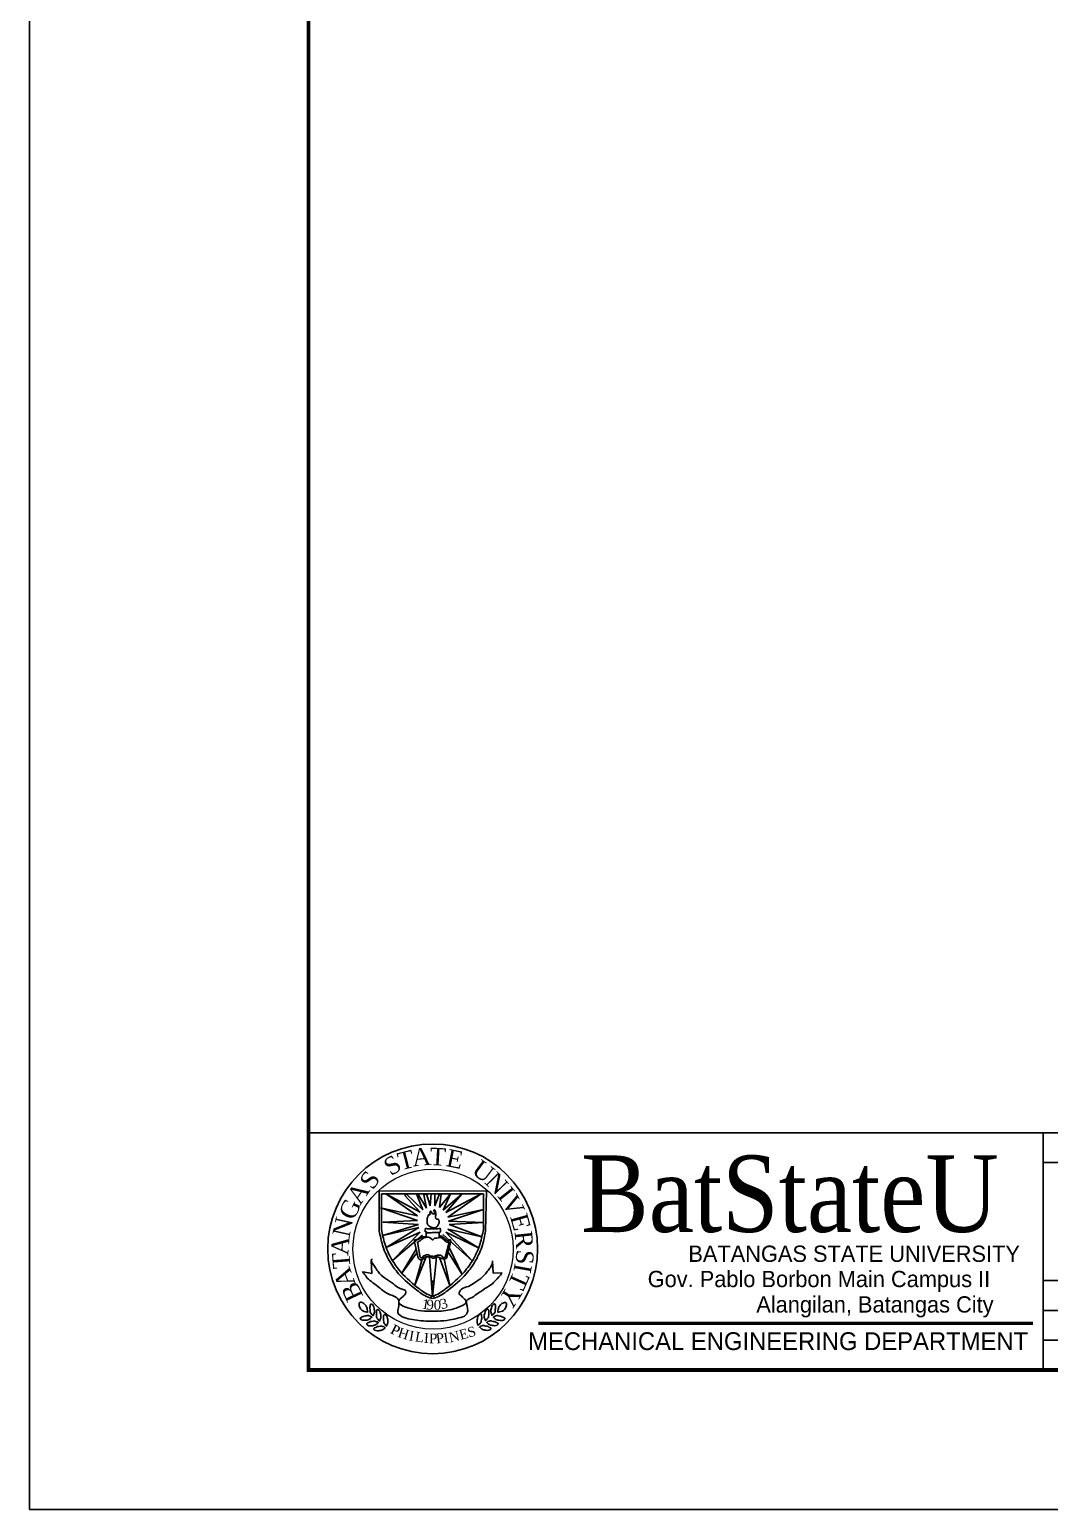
# Model space of a CAD drawing. Header units: millimetres. Extents: x 116 to 538, y 76 to 149.
# Drawn here: x 224.38 to 246.38, y 78.52 to 110.46 of the extents above; entities that cross this region are included whole.
import ezdxf
from ezdxf.enums import TextEntityAlignment as Align

# ---------------------------------------------------------------- set-up
doc = ezdxf.new("R2010")
doc.units = ezdxf.units.MM
doc.header["$MEASUREMENT"] = 0
doc.layers.add('template', color=7, linetype='Continuous')
doc.styles.add('CGOTHIC', font='GOTHIC.TTF')
doc.styles.add('GARAMOND', font='GARA.TTF')
doc.styles.get("Standard").update_dxf_attribs({"font": 'arial.ttf'})

msp = doc.modelspace()

# ---------------------------------------------------------------- linework, layer by layer
at = {"layer": 'template'}
for p, q in [((224.382, 148.92), (224.382, 78.525)), ((230.398, 86.653), (320.649, 86.653)), ((246.245, 86.655), (246.245, 81.533)), ((246.245, 86.653), (246.245, 81.533)), ((246.245, 86.013), (302.816, 86.013)), ((231.925, 85.397), (234.236, 85.393)), ((231.925, 84.531), (231.925, 85.397)), ((231.974, 85.334), (234.171, 85.334)), ((231.974, 84.565), (231.974, 85.334)), ((232.804, 84.937), (232.066, 85.334)), ((232.066, 85.334), (232.749, 84.861)), ((232.505, 85.334), (232.473, 85.301)), ((232.473, 85.301), (232.804, 84.937)), ((232.863, 84.992), (232.505, 85.334)), ((232.755, 85.334), (232.728, 85.334)), ((232.728, 85.334), (232.863, 84.992)), ((232.945, 85.029), (232.755, 85.334)), ((232.945, 85.334), (232.887, 85.316)), ((232.887, 85.316), (232.945, 85.029)), ((233.026, 85.073), (232.945, 85.334)), ((233.048, 85.334), (233.026, 85.073)), ((233.124, 85.334), (233.048, 85.334)), ((233.222, 85.334), (233.124, 85.078)), ((233.124, 85.078), (233.124, 85.334)), ((233.46, 85.334), (233.222, 85.04)), ((233.222, 85.04), (233.26, 85.334)), ((233.26, 85.334), (233.222, 85.334)), ((233.71, 85.334), (233.303, 84.986)), ((233.303, 84.986), (233.46, 85.334)), ((234.122, 85.334), (233.363, 84.932)), ((233.363, 84.932), (233.71, 85.334)), ((233.401, 84.829), (234.122, 85.334)), ((234.171, 84.559), (234.171, 85.334)), ((234.22, 84.531), (234.236, 85.393)), ((232.749, 84.861), (231.952, 85.035)), ((231.952, 85.035), (232.749, 84.758)), ((234.171, 84.997), (233.401, 84.829)), ((233.422, 84.747), (234.171, 84.997)), ((232.771, 84.672), (232, 84.437)), ((232.749, 84.758), (232.001, 84.726)), ((232.001, 84.726), (232.771, 84.672)), ((234.171, 84.715), (233.422, 84.747)), ((233.433, 84.672), (234.171, 84.715)), ((234.138, 84.405), (233.433, 84.672)), ((232, 84.437), (232.777, 84.606)), ((232.777, 84.606), (232.075, 84.175)), ((232.075, 84.175), (232.804, 84.509)), ((232.804, 84.509), (232.208, 83.9)), ((232.208, 83.9), (232.858, 84.444)), ((232.934, 84.516), (232.934, 84.416)), ((233.214, 84.504), (233.214, 84.404)), ((233.93, 83.887), (233.298, 84.46)), ((234.069, 84.17), (233.363, 84.509)), ((233.363, 84.509), (233.93, 83.887)), ((233.401, 84.574), (234.069, 84.17)), ((233.401, 84.574), (234.138, 84.405)), ((232.722, 84.14), (232.411, 83.625)), ((232.411, 83.625), (232.733, 84.059)), ((232.688, 84.302), (232.766, 83.946)), ((232.748, 84.294), (232.806, 83.964)), ((233.424, 84.265), (233.343, 83.958)), ((233.375, 83.941), (233.469, 84.304)), ((233.406, 84.091), (233.71, 83.598)), ((233.71, 83.598), (233.439, 84.162)), ((231.761, 83.614), (231.751, 83.89)), ((232.692, 83.361), (232.939, 83.977)), ((232.847, 83.923), (232.692, 83.361)), ((233.005, 83.961), (233.073, 83.123)), ((233.073, 83.123), (233.156, 83.967)), ((233.227, 83.961), (233.446, 83.356)), ((233.446, 83.356), (233.325, 83.929)), ((234.369, 83.892), (234.381, 83.621)), ((231.578, 83.652), (231.761, 83.614)), ((234.381, 83.621), (234.561, 83.627)), ((246.245, 83.463), (269.945, 83.463)), ((246.245, 82.82), (281.721, 82.82)), ((246.245, 82.176), (256.579, 82.176)), ((246.245, 82.176), (269.945, 82.176)), ((224.382, 78.525), (323.658, 78.525))]:
    msp.add_line(p, q, dxfattribs=at)
at = {"layer": 'template', "linetype": 'Continuous', "lineweight": 50}
msp.add_line((235.363, 82.541), (246.023, 82.541), dxfattribs=at)
at = {"layer": 'template', "linetype": 'Continuous', "const_width": 0.0853}
msp.add_lwpolyline([(230.398, 81.533), (320.649, 81.533), (320.649, 145.912), (230.398, 145.912)], close=True, dxfattribs=at)
at = {"layer": 'template'}
msp.add_circle((233.077, 84.148), 2.263, dxfattribs=at)
at = {"layer": 'template', "lineweight": 20}
for centre, radius in [((233.077, 84.148), 2.263), ((233.085, 84.141), 1.728)]:
    msp.add_circle(centre, radius, dxfattribs=at)
at = {"layer": 'template', "start_tangent": (-1, 0)}
msp.add_spline([(233.066, 84.606), (232.997, 84.643), (232.961, 84.7), (232.961, 84.762), (232.961, 84.81), (232.976, 84.835), (232.99, 84.883), (233.012, 84.878), (233.019, 84.926), (233.033, 84.963), (233.053, 84.936), (233.09, 84.902), (233.119, 84.902), (233.116, 84.941), (233.103, 84.976), (233.106, 84.988), (233.14, 84.958), (233.14, 84.93), (233.146, 84.904), (233.146, 84.875), (233.136, 84.83), (233.162, 84.79), (233.194, 84.791), (233.215, 84.738), (233.209, 84.695), (233.178, 84.636), (233.148, 84.611), (233.11, 84.603), (233.065, 84.603), (233.067, 84.603)], degree=3, dxfattribs=at)
at = {"layer": 'template'}
for points in [[(231.925, 84.531), (231.995, 84.23), (232.142, 83.894), (232.342, 83.612), (232.744, 83.249), (233.015, 83.091), (233.069, 83.075)], [(231.974, 84.565), (232.044, 84.265), (232.191, 83.929), (232.391, 83.647), (232.793, 83.283), (233.064, 83.126), (233.119, 83.11)], [(232.688, 84.302), (232.687, 84.34), (232.744, 84.349), (232.806, 84.372), (232.882, 84.41), (232.934, 84.416), (232.934, 84.439)], [(234.171, 84.565), (234.101, 84.265), (233.955, 83.929), (233.754, 83.647), (233.352, 83.283), (233.081, 83.126), (233.027, 83.11)], [(234.22, 84.531), (234.15, 84.23), (234.004, 83.894), (233.803, 83.612), (233.401, 83.249), (233.13, 83.091), (233.076, 83.075)], [(233.468, 84.3), (233.456, 84.343), (233.395, 84.329), (233.36, 84.346), (233.334, 84.378), (233.296, 84.401), (233.265, 84.424), (233.214, 84.424)], [(232.806, 83.964), (232.861, 83.964), (232.87, 83.987), (232.908, 84.007), (232.972, 84.022), (233.032, 83.993), (233.07, 83.987), (233.119, 83.99), (233.157, 84.007), (233.212, 84.013), (233.247, 84.01), (233.279, 83.987), (233.296, 83.972), (233.343, 83.958)], [(232.766, 83.946), (232.815, 83.911), (232.867, 83.923), (232.902, 83.96), (232.939, 83.977), (232.992, 83.977), (233.032, 83.969), (233.073, 83.949), (233.14, 83.963), (233.18, 83.975), (233.227, 83.961), (233.325, 83.929), (233.375, 83.941)], [(231.659, 82.783), (231.55, 82.822), (231.5, 82.9), (231.493, 82.976), (231.503, 82.989), (231.57, 82.983), (231.636, 82.923), (231.662, 82.864), (231.671, 82.809), (231.671, 82.782), (231.664, 82.782), (231.649, 82.796), (231.648, 82.796)], [(231.792, 82.708), (231.82, 82.781), (231.813, 82.87), (231.796, 82.922), (231.758, 82.956), (231.741, 82.953), (231.727, 82.905), (231.723, 82.86), (231.73, 82.808), (231.73, 82.788), (231.751, 82.753), (231.792, 82.712), (231.799, 82.712)], [(231.93, 82.59), (231.958, 82.662), (231.951, 82.752), (231.934, 82.803), (231.896, 82.838), (231.879, 82.834), (231.865, 82.786), (231.862, 82.741), (231.868, 82.69), (231.868, 82.669), (231.889, 82.635), (231.93, 82.593), (231.937, 82.593)], [(232.082, 82.483), (232.109, 82.555), (232.102, 82.644), (232.085, 82.696), (232.047, 82.73), (232.03, 82.727), (232.016, 82.679), (232.013, 82.634), (232.02, 82.582), (232.02, 82.562), (232.04, 82.527), (232.082, 82.486), (232.089, 82.486)], [(234.059, 82.499), (234.035, 82.573), (234.046, 82.662), (234.065, 82.713), (234.104, 82.745), (234.121, 82.741), (234.133, 82.692), (234.135, 82.648), (234.126, 82.596), (234.125, 82.576), (234.103, 82.542), (234.06, 82.503), (234.053, 82.503)], [(234.215, 82.6), (234.19, 82.673), (234.201, 82.762), (234.22, 82.813), (234.26, 82.846), (234.277, 82.842), (234.289, 82.793), (234.29, 82.748), (234.281, 82.697), (234.28, 82.676), (234.258, 82.643), (234.215, 82.603), (234.208, 82.604)], [(234.358, 82.713), (234.334, 82.786), (234.344, 82.875), (234.364, 82.926), (234.403, 82.959), (234.42, 82.955), (234.432, 82.906), (234.433, 82.861), (234.424, 82.81), (234.423, 82.789), (234.401, 82.756), (234.358, 82.716), (234.351, 82.716)], [(234.494, 82.782), (234.605, 82.816), (234.658, 82.892), (234.668, 82.968), (234.659, 82.981), (234.592, 82.978), (234.523, 82.92), (234.494, 82.863), (234.484, 82.808), (234.483, 82.781), (234.489, 82.78), (234.504, 82.794), (234.506, 82.794)], [(231.765, 82.672), (231.703, 82.625), (231.616, 82.607), (231.561, 82.609), (231.518, 82.636), (231.516, 82.653), (231.558, 82.68), (231.6, 82.696), (231.652, 82.704), (231.672, 82.709), (231.71, 82.699), (231.762, 82.671), (231.764, 82.664)], [(231.903, 82.553), (231.842, 82.507), (231.754, 82.488), (231.699, 82.49), (231.656, 82.517), (231.654, 82.534), (231.697, 82.561), (231.739, 82.577), (231.79, 82.585), (231.81, 82.591), (231.849, 82.581), (231.9, 82.552), (231.902, 82.546)], [(232.054, 82.446), (231.993, 82.399), (231.905, 82.381), (231.851, 82.383), (231.807, 82.41), (231.805, 82.427), (231.848, 82.454), (231.89, 82.47), (231.941, 82.478), (231.961, 82.483), (232, 82.473), (232.051, 82.445), (232.053, 82.439)], [(234.085, 82.462), (234.145, 82.412), (234.232, 82.39), (234.286, 82.39), (234.331, 82.415), (234.333, 82.432), (234.292, 82.461), (234.251, 82.478), (234.2, 82.488), (234.18, 82.495), (234.141, 82.487), (234.088, 82.461), (234.086, 82.454)], [(234.241, 82.563), (234.3, 82.513), (234.387, 82.491), (234.442, 82.491), (234.486, 82.516), (234.489, 82.533), (234.447, 82.562), (234.406, 82.579), (234.355, 82.589), (234.336, 82.596), (234.296, 82.587), (234.244, 82.561), (234.242, 82.555)], [(234.384, 82.675), (234.443, 82.626), (234.53, 82.604), (234.585, 82.604), (234.629, 82.628), (234.632, 82.646), (234.591, 82.674), (234.549, 82.692), (234.498, 82.702), (234.479, 82.709), (234.439, 82.7), (234.387, 82.674), (234.385, 82.668)]]:
    msp.add_spline(points, degree=3, dxfattribs=at)
for points, end_tangent in [([(232.748, 84.294), (232.824, 84.335), (232.876, 84.381), (232.928, 84.396), (232.98, 84.401), (233.032, 84.381), (233.053, 84.355), (233.073, 84.341), (233.102, 84.367), (233.169, 84.381), (233.233, 84.393), (233.302, 84.361), (233.349, 84.315), (233.407, 84.294), (233.424, 84.303), (233.424, 84.265)], (0, -1)), ([(232.921, 84.586), (233.008, 84.581), (233.1, 84.578), (233.161, 84.579), (233.215, 84.585), (233.245, 84.583), (233.246, 84.554), (233.246, 84.53), (233.235, 84.508), (233.21, 84.504), (233.16, 84.5), (233.072, 84.5), (232.967, 84.497), (232.941, 84.513), (232.911, 84.532), (232.919, 84.587), (232.919, 84.593)], (-1, 0))]:
    msp.add_spline(points, degree=3, dxfattribs=dict(at, end_tangent=end_tangent))
for points, knots in [([(231.767, 83.918), (231.717, 83.918), (231.839, 83.755), (231.897, 83.642), (232.053, 83.504), (232.228, 83.401), (232.342, 83.286), (232.525, 83.257), (232.481, 83.164), (232.434, 83.114), (232.37, 83.076), (232.321, 82.977), (232.476, 82.89), (232.652, 82.839), (232.871, 82.801), (233.05, 82.803), (233.261, 82.8), (233.496, 82.828), (233.691, 82.907), (233.797, 82.97), (233.798, 83.038), (233.74, 83.08), (233.704, 83.131), (233.637, 83.165), (233.658, 83.234), (233.718, 83.306), (233.856, 83.328), (233.999, 83.43), (234.136, 83.523), (234.238, 83.627), (234.301, 83.721), (234.356, 83.791), (234.37, 83.88), (234.369, 83.892)], [0, 0, 0, 0, 0.050157, 0.09733, 0.169415, 0.238469, 0.297382, 0.34519, 0.361609, 0.384753, 0.415402, 0.43521, 0.480082, 0.549086, 0.637593, 0.692397, 0.728181, 0.847546, 0.920378, 0.94488, 0.959291, 0.979722, 1.010309, 1.023969, 1.046254, 1.066064, 1.119081, 1.173808, 1.241086, 1.282544, 1.318293, 1.350594, 1.379885, 1.379885, 1.379885, 1.379885]), ([(231.751, 83.912), (231.756, 83.918), (231.764, 83.921), (231.777, 83.921), (231.779, 83.921)], [3.04846765, 3.04846765, 3.04846765, 3.04846765, 3.05886904, 3.06079098, 3.06079098, 3.06079098, 3.06079098]), ([(234.561, 83.627), (234.565, 83.627), (234.59, 83.623), (234.452, 83.494), (234.368, 83.383), (234.195, 83.287), (234.036, 83.18), (233.92, 83.087), (233.794, 83.046), (233.82, 82.915), (233.851, 82.811), (233.778, 82.684), (233.626, 82.655), (233.428, 82.604), (233.185, 82.586), (232.947, 82.58), (232.736, 82.612), (232.55, 82.632), (232.416, 82.68), (232.343, 82.735), (232.317, 82.784), (232.338, 82.873), (232.357, 82.961), (232.326, 83.112), (232.111, 83.156), (231.947, 83.295), (231.795, 83.414), (231.664, 83.503), (231.62, 83.59), (231.548, 83.658), (231.576, 83.654), (231.605, 83.646)], [1.525096, 1.525096, 1.525096, 1.525096, 1.532073, 1.584612, 1.633558, 1.698069, 1.768711, 1.823631, 1.856154, 1.874433, 1.942755, 1.959564, 2.013837, 2.081716, 2.168665, 2.253261, 2.318126, 2.380396, 2.439479, 2.4572, 2.470092, 2.492272, 2.543518, 2.560297, 2.639259, 2.721631, 2.780104, 2.832648, 2.871086, 2.885372, 2.911145, 2.911145, 2.911145, 2.911145]), ([(233.046, 83.456), (233.058, 83.454), (233.079, 83.45), (233.094, 83.452), (233.106, 83.455)], [0, 0, 0, 0, 0.01145534, 0.02007474, 0.02007474, 0.02007474, 0.02007474]), ([(233.046, 83.435), (233.058, 83.433), (233.079, 83.43), (233.094, 83.431), (233.106, 83.435)], [0, 0, 0, 0, 0.01145534, 0.02007474, 0.02007474, 0.02007474, 0.02007474]), ([(233.051, 83.386), (233.061, 83.388), (233.078, 83.39), (233.091, 83.389), (233.099, 83.387)], [0.00178548, 0.00178548, 0.00178548, 0.00178548, 0.01145534, 0.01823656, 0.01823656, 0.01823656, 0.01823656]), ([(233.053, 83.366), (233.062, 83.367), (233.078, 83.369), (233.09, 83.369), (233.097, 83.367)], [0.00231179, 0.00231179, 0.00231179, 0.00231179, 0.01145534, 0.0176246, 0.0176246, 0.0176246, 0.0176246])]:
    msp.add_open_spline(points, degree=3, knots=knots, dxfattribs=at)

# ---------------------------------------------------------------- texts
at = {"layer": 'template', "width": 1}
for s, height, style, p in [('BatStateU', 1.6503, 'GARAMOND', (240.783, 84.514)), ('BATANGAS STATE UNIVERSITY', 0.35128, 'CGOTHIC', (242.169, 83.867)), ('Gov. Pablo Borbon Main Campus II', 0.35128, 'CGOTHIC', (241.41, 83.322)), ('Alangilan, Batangas City', 0.35128, 'CGOTHIC', (242.618, 82.773))]:
    msp.add_text(s, height=height, dxfattribs=dict(at, style=style)).set_placement(p, align=Align.CENTER)
at = {"layer": 'template', "attachment_point": 1}
for s, insert, char_height, width, rotation in [('{\\fTimes New Roman|b0|i0|c0|p18;T}', (232.287, 86.204), 0.37713, 29.67394, 14.448), ('{\\fTimes New Roman|b0|i0|c0|p18;A}', (232.61, 86.301), 0.37713, 29.67394, 5.7185), ('{\\fTimes New Roman|b0|i0|c0|p18;T}', (233.026, 86.336), 0.37713, 0.3193, 356.815), ('{\\fTimes New Roman|b0|i0|c0|p18;E}', (233.423, 86.307), 0.37713, 29.67394, 348.6904), ('{\\fTimes New Roman|b0|i0|c0|p18;S}', (231.971, 86.027), 0.37713, 29.67394, 33.2318), ('{\\fTimes New Roman|b0|i0|c0|p18;U}', (234.115, 86.098), 0.37713, 29.67394, 323.5013), ('{\\fTimes New Roman|b0|i0|c0|p18;S}', (231.473, 85.612), 0.37713, 29.67394, 56.1104), ('{\\fTimes New Roman|b0|i0|c0|p18;N}', (234.452, 85.841), 0.37713, 29.67394, 314.1356), ('{\\fTimes New Roman|b0|i0|c0|p18;A}', (231.197, 85.286), 0.37713, 29.67394, 56.1104), ('{\\fTimes New Roman|b0|i0|c0|p18;I}', (234.752, 85.527), 0.37713, 29.67394, 308.6454), ('{\\fTimes New Roman|b0|i0|c0|p18;V}', (234.883, 85.358), 0.37713, 29.67394, 298.2002), ('{\\fTimes New Roman|b0|i0|c0|p18;G}', (231.033, 84.899), 0.37713, 29.67394, 65.9347), ('{\\fTimes New Roman|b0|i0|c0|p18;N}', (230.909, 84.46), 0.37713, 29.67394, 77.5616), ('{\\fTimes New Roman|b0|i0|c0|p18;E}', (235.108, 84.946), 0.37713, 29.67394, 285.4787), ('{\\fTimes New Roman|b0|i0|c0|p18;A}', (230.878, 84.026), 0.37713, 29.67394, 85.537), ('{\\fTimes New Roman|b0|i0|c0|p18;R}', (235.216, 84.555), 0.37713, 29.67394, 276.1995), ('{\\fTimes New Roman|b0|i0|c0|p18;T}', (230.929, 83.705), 0.37713, 29.67394, 94.2665), ('{\\fTimes New Roman|b0|i0|c0|p18;S}', (235.263, 84.113), 0.37713, 29.67394, 266.0586), ('{\\fTimes New Roman|b0|i0|c0|p18;A}', (231.063, 83.272), 0.37713, 29.67394, 110.3667), ('{\\fTimes New Roman|b0|i0|c0|p18;I}', (235.222, 83.787), 0.37713, 29.67394, 259.8108), ('{\\fTimes New Roman|b0|i0|c0|p18;B}', (231.245, 82.966), 0.37713, 29.67394, 115.1841), ('{\\fTimes New Roman|b0|i0|c0|p18;T}', (235.175, 83.543), 0.37713, 29.67394, 245.978), ('{\\fTimes New Roman|b0|i0|c0|p18;1}', (232.862, 83.071), 0.21119, 29.67394, 350.6967), ('{\\fTimes New Roman|b0|i0|c0|p18;9}', (232.944, 83.05), 0.21119, 29.67394, 359.8965), ('{\\fTimes New Roman|b0|i0|c0|p18;0}', (233.1, 83.045), 0.21119, 29.67394, 359.8965), ('{\\fTimes New Roman|b0|i0|c0|p18;3}', (233.215, 83.048), 0.21119, 29.67394, 14.5727), ('{\\fTimes New Roman|b0|i0|c0|p18;Y}', (235.024, 83.191), 0.37713, 29.67394, 237.494), ('{\\fTimes New Roman|b0|i0|c0|p18;P}', (232.24, 82.528), 0.21119, 29.67394, 333.245), ('{\\fTimes New Roman|b0|i0|c0|p18;P}', (232.246, 82.528), 0.21119, 29.67394, 333.245), ('{\\fTimes New Roman|b0|i0|c0|p18;H}', (232.372, 82.453), 0.21119, 29.67394, 342.3689), ('{\\fTimes New Roman|b0|i0|c0|p18;E}', (233.626, 82.387), 0.21119, 29.67394, 14.5727), ('{\\fTimes New Roman|b0|i0|c0|p18;S}', (233.805, 82.439), 0.21119, 29.67394, 14.5727), ('{\\fTimes New Roman|b0|i0|c0|p18;I}', (232.588, 82.383), 0.21119, 29.67394, 350.7446), ('{\\fTimes New Roman|b0|i0|c0|p18;L}', (232.718, 82.364), 0.21119, 29.67394, 350.6967), ('{\\fTimes New Roman|b0|i0|c0|p18;I}', (232.894, 82.331), 0.21119, 29.67394, 357.8325), ('{\\fTimes New Roman|b0|i0|c0|p18;P}', (233, 82.321), 0.21119, 29.67394, 359.8965), ('{\\fTimes New Roman|b0|i0|c0|p18;P}', (233.133, 82.314), 0.21119, 29.67394, 7.5162), ('{\\fTimes New Roman|b0|i0|c0|p18;I}', (233.295, 82.322), 0.21119, 29.67394, 9.0391), ('{\\fTimes New Roman|b0|i0|c0|p18;N}', (233.404, 82.331), 0.21119, 29.67394, 12.9245)]:
    msp.add_mtext(s, dxfattribs=dict(at, insert=insert, char_height=char_height, width=width, rotation=rotation))
at = {"layer": 'template', "linetype": 'Continuous', "lineweight": 0, "insert": (235.137, 82.348), "char_height": 0.38403, "width": 12.18966, "attachment_point": 1}
msp.add_mtext('{\\fCentury Gothic|b0|i0|c0|p34;\\C7;MECHANICAL ENGINEERING DEPARTMENT}', dxfattribs=at)

doc.saveas('drawing.dxf')
